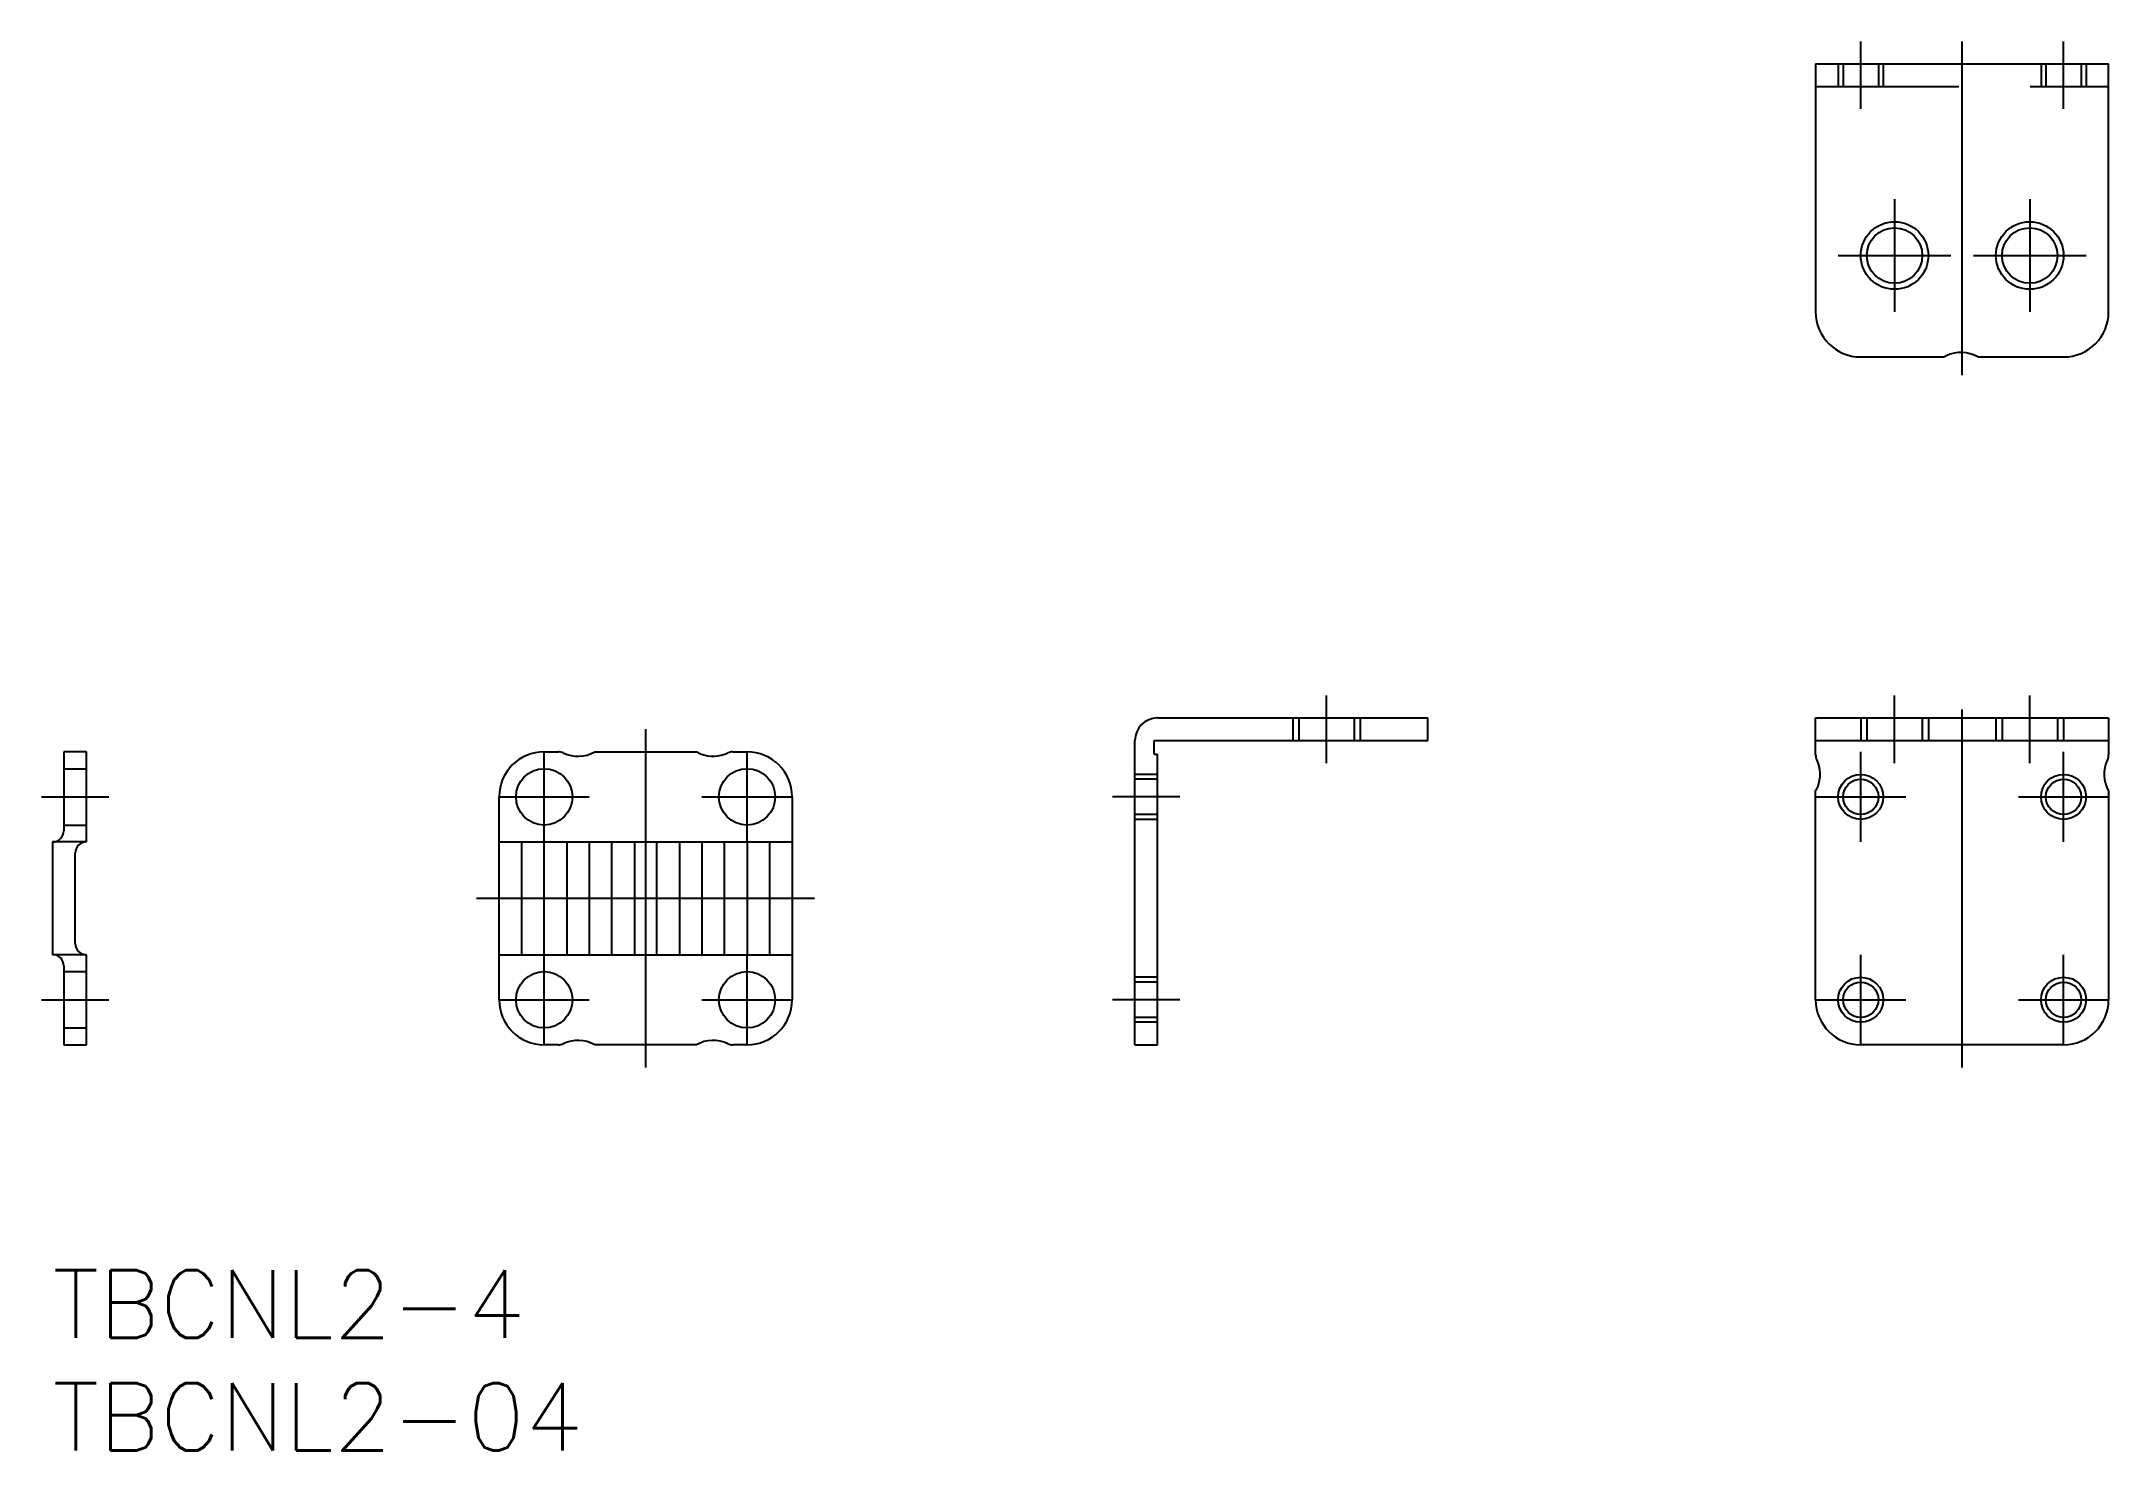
# Model space of a CAD drawing. Extents: x -0.5 to 91.2, y -8 to 54.5.
import ezdxf

# ---------------------------------------------------------------- set-up
doc = ezdxf.new("R2010")
doc.units = 0
doc.header["$LTSCALE"] = 0.5
doc.linetypes.add('CENTER', pattern=[50.8, 31.75, -6.35, 6.35, -6.35])
doc.linetypes.add('DASHED', pattern=[19.05, 12.7, -6.35])
for name, color, linetype in [('MSM_CENTER', 1, 'CENTER'), ('MSM_CONTINUOUS', 7, 'CONTINUOUS'), ('MSM_DASHED', 4, 'DASHED'), ('MSM_NARROW', 5, 'CONTINUOUS'), ('MSM_PART_NUMBER', 7, 'CONTINUOUS')]:
    doc.layers.add(name, color=color, linetype=linetype)
doc.styles.get("Standard").update_dxf_attribs({"font": 'txt.shx', "height": 1.5, "bigfont": 'bigfont.shx'})

# ---------------------------------------------------------------- blocks, each defined once
blk = doc.blocks.new('*U3')
at = {"layer": 'MSM_PART_NUMBER'}
blk.add_text('TBCNL2-4', height=3, dxfattribs=at).set_placement((0, -3))
blk = doc.blocks.new('*U4')
at = {"layer": 'MSM_PART_NUMBER'}
blk.add_text('TBCNL2-04', height=3, dxfattribs=at).set_placement((0, -8))

msp = doc.modelspace()

# ---------------------------------------------------------------- linework, layer by layer
at = {"layer": 'MSM_CENTER'}
for p, q in [((80.221, 51.514), (80.221, 54.514)), ((84.721, 39.713), (84.721, 54.514)), ((89.221, 51.514), (89.221, 54.514)), ((81.721, 47.514), (81.721, 42.514)), ((87.721, 47.514), (87.721, 42.514)), ((79.221, 45.014), (84.221, 45.014)), ((85.221, 45.014), (90.221, 45.014)), ((56.519, 22.5), (56.519, 25.5)), ((81.721, 22.5), (81.721, 25.5)), ((84.721, 9), (84.721, 25.5)), ((87.721, 22.5), (87.721, 25.5)), ((26.31, 24), (26.31, 9)), ((21.81, 19), (21.81, 23)), ((30.81, 19), (30.81, 23)), ((80.221, 19), (80.221, 23)), ((89.221, 19), (89.221, 23)), ((-0.5, 21), (2.5, 21)), ((19.81, 21), (23.81, 21)), ((28.81, 21), (32.81, 21)), ((50.019, 21), (47.019, 21)), ((78.221, 21), (82.221, 21)), ((87.221, 21), (91.221, 21)), ((18.81, 16.5), (33.81, 16.5)), ((21.81, 10), (21.81, 14)), ((30.81, 10), (30.81, 14)), ((80.221, 10), (80.221, 14)), ((89.221, 10), (89.221, 14)), ((-0.5, 12), (2.5, 12)), ((19.81, 12), (23.81, 12)), ((28.81, 12), (32.81, 12)), ((50.019, 12), (47.019, 12)), ((78.221, 12), (82.221, 12)), ((87.221, 12), (91.221, 12))]:
    msp.add_line(p, q, dxfattribs=at)
at = {"layer": 'MSM_CONTINUOUS'}
for p, q in [((78.221, 53.514), (78.221, 42.514)), ((78.221, 53.514), (91.221, 53.514)), ((91.221, 42.514), (91.221, 53.514)), ((80.221, 40.514), (83.796, 40.514)), ((85.416, 40.514), (89.221, 40.514)), ((49.019, 24.5), (61.019, 24.5)), ((61.019, 23.5), (61.019, 24.5)), ((78.221, 24.5), (91.221, 24.5)), ((78.221, 22.872), (78.221, 24.5)), ((91.221, 24.5), (91.221, 22.872)), ((1.5, 23), (0.5, 23)), ((0.5, 23), (0.5, 19.5)), ((1.5, 19), (1.5, 23)), ((21.81, 23), (22.438, 23)), ((24.058, 23), (28.588, 23)), ((30.182, 23), (30.81, 23)), ((48.019, 10), (48.019, 23.5)), ((48.869, 23.5), (61.019, 23.5)), ((48.869, 22.9), (48.869, 23.5)), ((78.221, 23.5), (91.221, 23.5)), ((48.869, 22.9), (49.019, 22.9)), ((49.019, 10), (49.019, 22.9)), ((78.221, 12), (78.221, 21.278)), ((91.221, 21.252), (91.221, 12)), ((19.81, 12), (19.81, 21)), ((32.81, 21), (32.81, 12)), ((0, 19), (0, 14)), ((1, 14.5), (1, 18.5)), ((19.81, 19), (32.81, 19)), ((20.81, 19), (20.81, 14)), ((21.81, 14), (21.81, 19)), ((22.81, 19), (22.81, 14)), ((23.81, 19), (23.81, 14)), ((24.81, 14), (24.81, 19)), ((25.81, 19), (25.81, 14)), ((26.81, 14), (26.81, 19)), ((27.81, 19), (27.81, 14)), ((28.81, 19), (28.81, 14)), ((29.81, 14), (29.81, 19)), ((30.81, 19), (30.81, 14)), ((31.81, 19), (31.81, 14)), ((1.5, 10), (1.5, 14)), ((19.81, 14), (32.81, 14)), ((0.5, 13.5), (0.5, 10)), ((0.5, 10), (1.5, 10)), ((22.438, 10), (21.81, 10)), ((28.562, 10), (24.058, 10)), ((30.81, 10), (30.182, 10)), ((48.019, 10), (49.019, 10)), ((89.221, 10), (80.221, 10))]:
    msp.add_line(p, q, dxfattribs=at)
for centre, radius in [((81.721, 45.014), 1.23), ((87.721, 45.014), 1.23), ((21.81, 21), 1.25), ((30.81, 21), 1.25), ((80.221, 21), 0.783), ((89.221, 21), 0.783), ((21.81, 12), 1.25), ((30.81, 12), 1.25), ((80.221, 12), 0.783), ((89.221, 12), 0.783)]:
    msp.add_circle(centre, radius, dxfattribs=at)
for centre, radius, start, end in [((80.221, 42.514), 2, 180, 270), ((89.221, 42.514), 2, 270, 0), ((83.796, 41.014), 0.5, 270, 295.84193), ((84.668, 39.214), 1.5, 60.07357, 115.84193), ((49.019, 23.5), 1, 90, 180), ((21.81, 21), 2, 90, 180), ((22.438, 22.5), 0.5, 64.15807, 90), ((23.31, 24.3), 1.5, 244.15807, 299.92643), ((29.01, 23.558), 0.7, 232.90969, 247.97569), ((29.31, 24.3), 1.5, 247.97569, 295.84193), ((30.182, 22.5), 0.5, 90, 115.84193), ((30.81, 21), 2, 0, 90), ((78.721, 22.872), 0.5, 180, 205.84193), ((76.921, 22), 1.5, 337.97569, 25.84193), ((92.521, 22), 1.5, 154.15807, 209.92643), ((90.721, 22.872), 0.5, 334.15807, 0), ((77.663, 21.7), 0.7, 322.90969, 337.97569), ((0, 19.5), 0.5, 270, 0), ((1.5, 18.5), 0.5, 90, 180), ((0, 13.5), 0.5, 0, 90), ((1.5, 14.5), 0.5, 180, 270), ((21.81, 12), 2, 180, 270), ((30.81, 12), 2, 270, 0), ((80.221, 12), 2, 180, 270), ((89.221, 12), 2, 270, 0), ((23.31, 8.7), 1.5, 60.07357, 115.84193), ((29.31, 8.7), 1.5, 64.15807, 119.92643), ((22.438, 10.5), 0.5, 270, 295.84193), ((30.182, 10.5), 0.5, 244.15807, 270)]:
    msp.add_arc(centre, radius, start, end, dxfattribs=at)
at = {"layer": 'MSM_DASHED'}
for p, q in [((79.221, 53.514), (79.221, 52.514)), ((79.438, 53.514), (79.438, 52.514)), ((81.005, 53.514), (81.005, 52.514)), ((81.221, 53.514), (81.221, 52.514)), ((88.221, 53.514), (88.221, 52.514)), ((88.438, 53.514), (88.438, 52.514)), ((90.005, 53.514), (90.005, 52.514)), ((90.221, 53.514), (90.221, 52.514)), ((78.221, 52.514), (91.221, 52.514)), ((55.019, 24.5), (55.019, 23.5)), ((55.289, 24.5), (55.289, 23.5)), ((57.748, 24.5), (57.748, 23.5)), ((58.019, 24.5), (58.019, 23.5)), ((80.221, 24.5), (80.221, 23.5)), ((80.492, 24.5), (80.492, 23.5)), ((82.951, 24.5), (82.951, 23.5)), ((83.221, 24.5), (83.221, 23.5)), ((86.221, 24.5), (86.221, 23.5)), ((86.492, 24.5), (86.492, 23.5)), ((88.951, 24.5), (88.951, 23.5)), ((89.221, 24.5), (89.221, 23.5)), ((0.5, 22.25), (1.5, 22.25)), ((49.019, 22), (48.019, 22)), ((49.019, 21.784), (48.019, 21.784)), ((49.019, 20.217), (48.019, 20.217)), ((0.5, 19.75), (1.5, 19.75)), ((49.019, 20), (48.019, 20)), ((1.5, 19), (0, 19)), ((1.5, 14), (0, 14)), ((0.5, 13.25), (1.5, 13.25)), ((49.019, 13), (48.019, 13)), ((49.019, 12.784), (48.019, 12.784)), ((49.019, 11.217), (48.019, 11.217)), ((0.5, 10.75), (1.5, 10.75)), ((49.019, 11), (48.019, 11))]:
    msp.add_line(p, q, dxfattribs=at)
at = {"layer": 'MSM_NARROW'}
for centre, radius in [((81.721, 45.014), 1.5), ((87.721, 45.014), 1.5), ((80.221, 21), 1), ((89.221, 21), 1), ((80.221, 12), 1), ((89.221, 12), 1)]:
    msp.add_circle(centre, radius, dxfattribs=at)

# ---------------------------------------------------------------- block references
at = {"layer": 'MSM_CONTINUOUS'}
for name in ['*U3', '*U4']:
    msp.add_blockref(name, (0, 0), dxfattribs=at)

doc.saveas('drawing.dxf')
